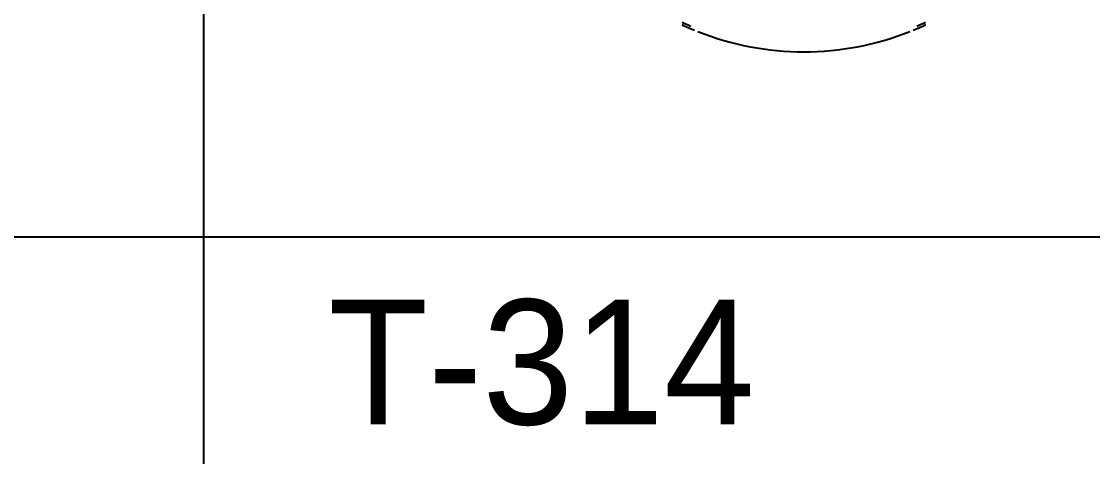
# Model space of a CAD drawing. Header units: millimetres. Extents: x 0 to 25200, y 0 to 17820.
# Drawn here: x 19358 to 20388, y 8963 to 9381 of the extents above; entities that cross this region are included whole.
import ezdxf
from ezdxf.enums import TextEntityAlignment as Align

# ---------------------------------------------------------------- set-up
doc = ezdxf.new("R2010")
doc.units = ezdxf.units.MM
doc.header["$LTSCALE"] = 100
doc.header["$MEASUREMENT"] = 0
for name, color, linetype in [('CO-TREE', 251, 'Continuous'), ('TB-FORM', 7, 'Continuous'), ('TB-TEXT', 4, 'Continuous')]:
    doc.layers.add(name, color=color, linetype=linetype)
doc.styles.add('DH-TEXT', font='')
doc.styles.get('DH-TEXT').set_extended_font_data('HY울릉도L')

# ---------------------------------------------------------------- blocks, each defined once
blk = doc.blocks.new('T-314')
at = {"layer": 'CO-TREE'}
for centre, radius, start, end in [((0, 275.7), 275.8, 244.8367, 247.5711), ((2.9, 266.2), 266.2, 243.2209, 245.245), ((0, 275.7), 275.8, 292.4289, 295.1633), ((-2.9, 266.2), 266.2, 294.755, 296.7791), ((0, 276), 276, 248.3286, 291.6714)]:
    blk.add_arc(centre, radius, start, end, dxfattribs=at)

msp = doc.modelspace()

# ---------------------------------------------------------------- linework, layer by layer
at = {"layer": 'TB-FORM', "color": 251}
for p, q in [((19533.3, 16350), (19533.3, 510)), ((24600, 9174), (13200, 9174))]:
    msp.add_line(p, q, dxfattribs=at)

# ---------------------------------------------------------------- block references
at = {"layer": 'CO-TREE'}
msp.add_blockref('T-314', (20110.5, 9352.1), dxfattribs=at)

# ---------------------------------------------------------------- texts
at = {"layer": 'TB-TEXT', "style": 'DH-TEXT'}
msp.add_text('T-314', height=120, dxfattribs=at).set_placement((19653.3, 9054), align=Align.MIDDLE_LEFT)

doc.saveas('drawing.dxf')
